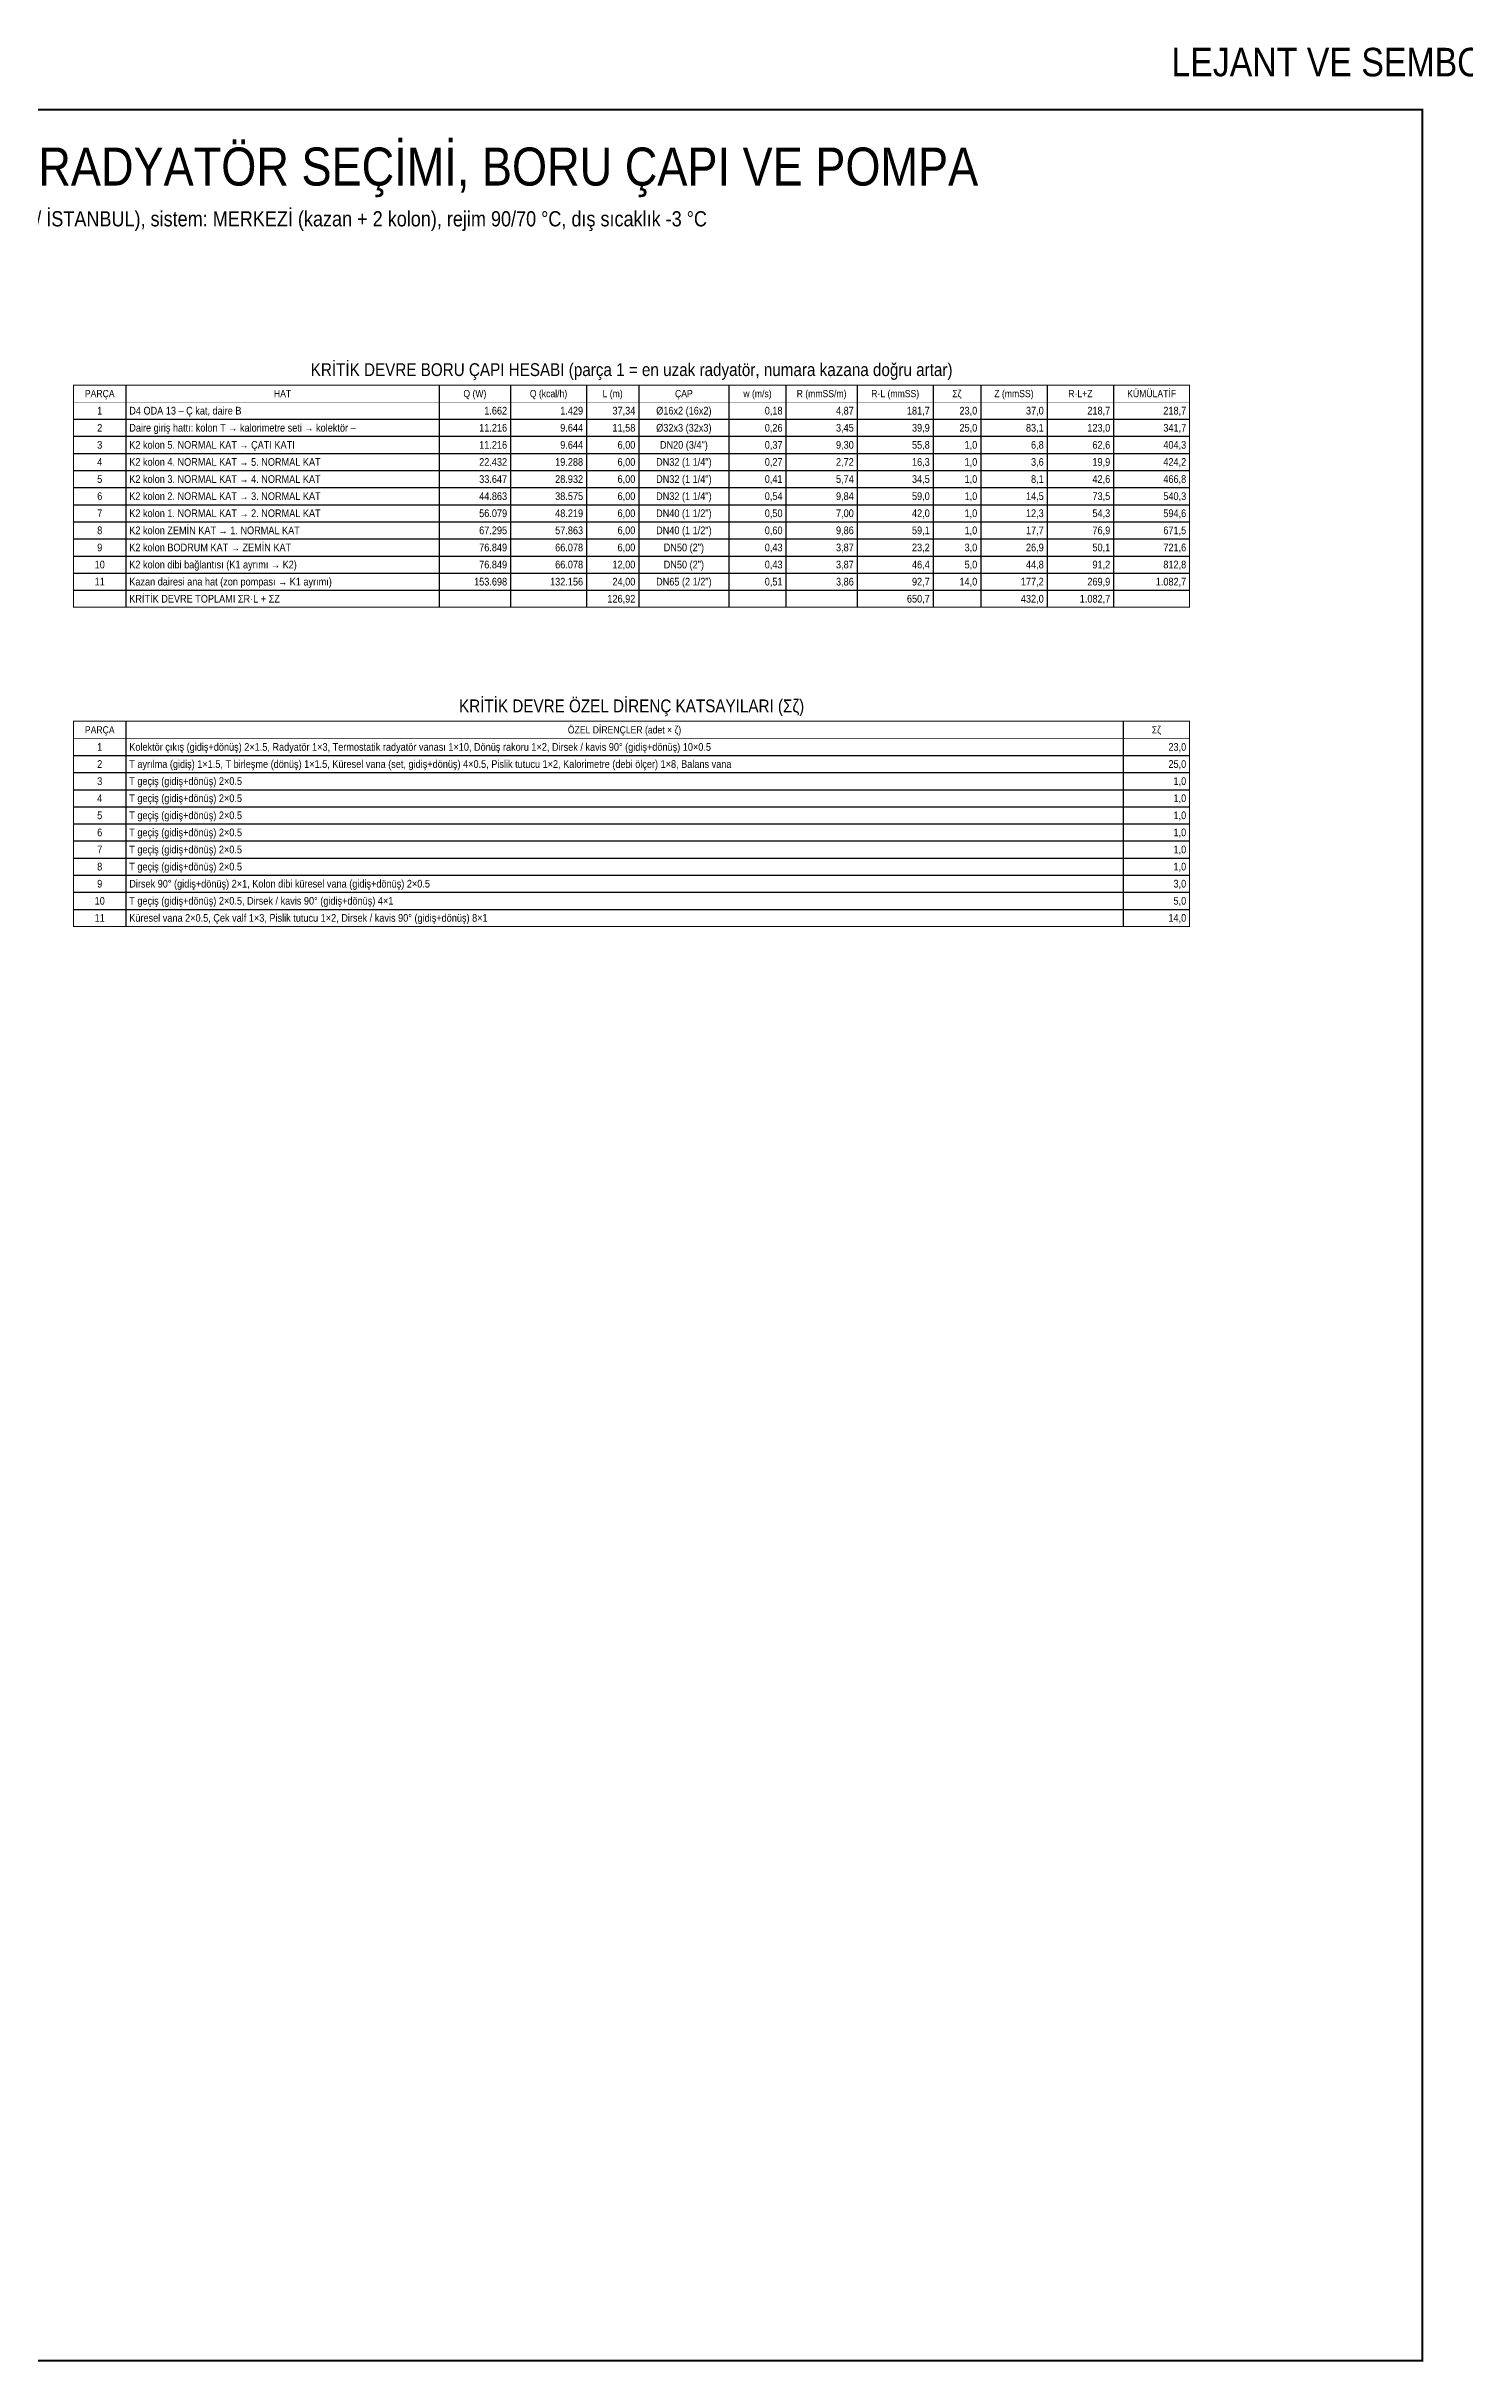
# Model space of a CAD drawing. Header units: centimetres. Extents: x -797 to 10101, y -12981 to 1521.
# Drawn here: x 1271 to 2765, y -12981 to -10543 of the extents above; entities that cross this region are included whole.
import ezdxf
from ezdxf.enums import TextEntityAlignment as Align

# ---------------------------------------------------------------- set-up
doc = ezdxf.new("R2010")
doc.units = ezdxf.units.CM
for name, color, linetype in [('ROTAS-BASLIK', 7, 'Continuous'), ('ROTAS-DENEME', 1, 'Continuous'), ('ROTAS-PAFTA', 7, 'Continuous'), ('ROTAS-TABLO', 7, 'Continuous')]:
    doc.layers.add(name, color=color, linetype=linetype)
doc.styles.add('ROTAS', font='arial.ttf')

msp = doc.modelspace()

# ---------------------------------------------------------------- linework, layer by layer
at = {"layer": 'ROTAS-PAFTA', "const_width": 2}
msp.add_lwpolyline([(-60, -12980), (2720, -12980), (2720, -10610), (-60, -10610)], close=True, dxfattribs=at)
at = {"layer": 'ROTAS-TABLO', "const_width": 1}
for points in [[(1300, -10900), (2475, -10900), (2475, -11134), (1300, -11134)], [(1300, -11254), (2475, -11254), (2475, -11470), (1300, -11470)]]:
    msp.add_lwpolyline(points, close=True, dxfattribs=at)
at = {"layer": 'ROTAS-TABLO', "const_width": 0.6}
for points in [[(1300, -10918), (2475, -10918)], [(1300, -11272), (2475, -11272)]]:
    msp.add_lwpolyline(points, dxfattribs=at)
at = {"layer": 'ROTAS-TABLO'}
for points in [[(1355, -10900), (1355, -11134)], [(1685, -10900), (1685, -11134)], [(1760, -10900), (1760, -11134)], [(1840, -10900), (1840, -11134)], [(1895, -10900), (1895, -11134)], [(1990, -10900), (1990, -11134)], [(2050, -10900), (2050, -11134)], [(2125, -10900), (2125, -11134)], [(2205, -10900), (2205, -11134)], [(2255, -10900), (2255, -11134)], [(2325, -10900), (2325, -11134)], [(2395, -10900), (2395, -11134)], [(1300, -10936), (2475, -10936)], [(1300, -10954), (2475, -10954)], [(1300, -10972), (2475, -10972)], [(1300, -10990), (2475, -10990)], [(1300, -11008), (2475, -11008)], [(1300, -11026), (2475, -11026)], [(1300, -11044), (2475, -11044)], [(1300, -11062), (2475, -11062)], [(1300, -11080), (2475, -11080)], [(1300, -11098), (2475, -11098)], [(1300, -11116), (2475, -11116)], [(1355, -11254), (1355, -11470)], [(2405, -11254), (2405, -11470)], [(1300, -11290), (2475, -11290)], [(1300, -11308), (2475, -11308)], [(1300, -11326), (2475, -11326)], [(1300, -11344), (2475, -11344)], [(1300, -11362), (2475, -11362)], [(1300, -11380), (2475, -11380)], [(1300, -11398), (2475, -11398)], [(1300, -11416), (2475, -11416)], [(1300, -11434), (2475, -11434)], [(1300, -11452), (2475, -11452)]]:
    msp.add_lwpolyline(points, dxfattribs=at)

# ---------------------------------------------------------------- texts
at = {"layer": 'ROTAS-BASLIK', "style": 'ROTAS', "width": 0.85}
for s, height, p in [('LEJANT VE SEMBOL ADET TABLOSU (çizimdeki bloklardan otomatik)', 30, (3020, -10560)), ('ISITMA TESİSATI HESAPLARI – RADYATÖR SEÇİMİ, BORU ÇAPI VE POMPA', 40, (1400, -10670)), ('KRİTİK DEVRE BORU ÇAPI HESABI (parça 1 = en uzak radyatör, numara kazana doğru artar)', 13.5, (1887.5, -10883.8)), ('KRİTİK DEVRE ÖZEL DİRENÇ KATSAYILARI (Σζ)', 13.5, (1887.5, -11237.8))]:
    msp.add_text(s, height=height, dxfattribs=at).set_placement(p, align=Align.MIDDLE_CENTER)
at = {"layer": 'ROTAS-DENEME', "style": 'ROTAS', "width": 0.85}
msp.add_text('DENEME – GÜNGÖREN B1 BLOK (GÜNGÖREN / İSTANBUL), sistem: MERKEZİ (kazan + 2 kolon), rejim 90/70 °C, dış sıcaklık -3 °C', height=16, dxfattribs=at).set_placement((1400, -10725), align=Align.MIDDLE_CENTER)
at = {"layer": 'ROTAS-TABLO', "style": 'ROTAS', "width": 0.85}
for s, height, p in [('PARÇA', 7.65, (1327.5, -10909)), ('HAT', 7.65, (1520, -10909)), ('Q (W)', 7.65, (1722.5, -10909)), ('Q (kcal/h)', 7.65, (1800, -10909)), ('L (m)', 7.65, (1867.5, -10909)), ('ÇAP', 7.65, (1942.5, -10909)), ('w (m/s)', 7.65, (2020, -10909)), ('R (mmSS/m)', 7.65, (2087.5, -10909)), ('R·L (mmSS)', 7.65, (2165, -10909)), ('Σζ', 7.65, (2230, -10909)), ('Z (mmSS)', 7.65, (2290, -10909)), ('R·L+Z', 7.65, (2360, -10909)), ('KÜMÜLATİF', 7.65, (2435, -10909)), ('2', 8.1, (1327.5, -10945)), ('1', 8.1, (1327.5, -10927)), ('Ø16x2 (16x2)', 8.1, (1942.5, -10927)), ('Ø32x3 (32x3)', 8.1, (1942.5, -10945)), ('3', 8.1, (1327.5, -10963)), ('DN20 (3/4")', 8.1, (1942.5, -10963)), ('4', 8.1, (1327.5, -10981)), ('DN32 (1 1/4")', 8.1, (1942.5, -10981)), ('5', 8.1, (1327.5, -10999)), ('6', 8.1, (1327.5, -11017)), ('DN32 (1 1/4")', 8.1, (1942.5, -10999)), ('DN32 (1 1/4")', 8.1, (1942.5, -11017)), ('7', 8.1, (1327.5, -11035)), ('DN40 (1 1/2")', 8.1, (1942.5, -11035)), ('8', 8.1, (1327.5, -11053)), ('DN40 (1 1/2")', 8.1, (1942.5, -11053)), ('DN50 (2")', 8.1, (1942.5, -11071)), ('10', 8.1, (1327.5, -11089)), ('9', 8.1, (1327.5, -11071)), ('DN50 (2")', 8.1, (1942.5, -11089)), ('11', 8.1, (1327.5, -11107)), ('DN65 (2 1/2")', 8.1, (1942.5, -11107)), ('PARÇA', 7.65, (1327.5, -11263)), ('ÖZEL DİRENÇLER (adet × ζ)', 7.65, (1880, -11263)), ('Σζ', 7.65, (2440, -11263)), ('1', 8.1, (1327.5, -11281)), ('2', 8.1, (1327.5, -11299)), ('4', 8.1, (1327.5, -11335)), ('3', 8.1, (1327.5, -11317)), ('5', 8.1, (1327.5, -11353)), ('6', 8.1, (1327.5, -11371)), ('8', 8.1, (1327.5, -11407)), ('7', 8.1, (1327.5, -11389)), ('9', 8.1, (1327.5, -11425)), ('10', 8.1, (1327.5, -11443)), ('11', 8.1, (1327.5, -11461))]:
    msp.add_text(s, height=height, dxfattribs=at).set_placement(p, align=Align.MIDDLE_CENTER)
for s, p in [('D4 ODA 13 – Ç kat, daire B', (1358.6, -10927)), ('Daire giriş hattı: kolon T → kalorimetre seti → kolektör –', (1358.6, -10945)), ('K2 kolon 5. NORMAL KAT → ÇATI KATI', (1358.6, -10963)), ('K2 kolon 4. NORMAL KAT → 5. NORMAL KAT', (1358.6, -10981)), ('K2 kolon 3. NORMAL KAT → 4. NORMAL KAT', (1358.6, -10999)), ('K2 kolon 2. NORMAL KAT → 3. NORMAL KAT', (1358.6, -11017)), ('K2 kolon 1. NORMAL KAT → 2. NORMAL KAT', (1358.6, -11035)), ('K2 kolon ZEMİN KAT → 1. NORMAL KAT', (1358.6, -11053)), ('K2 kolon BODRUM KAT → ZEMİN KAT', (1358.6, -11071)), ('K2 kolon dibi bağlantısı (K1 ayrımı → K2)', (1358.6, -11089)), ('Kazan dairesi ana hat (zon pompası → K1 ayrımı)', (1358.6, -11107)), ('KRİTİK DEVRE TOPLAMI ΣR·L + ΣZ', (1358.6, -11125)), ('Kolektör çıkış (gidiş+dönüş) 2×1.5, Radyatör 1×3, Termostatik radyatör vanası 1×10, Dönüş rakoru 1×2, Dirsek / kavis 90° (gidiş+dönüş) 10×0.5', (1358.6, -11281)), ('T ayrılma (gidiş) 1×1.5, T birleşme (dönüş) 1×1.5, Küresel vana (set, gidiş+dönüş) 4×0.5, Pislik tutucu 1×2, Kalorimetre (debi ölçer) 1×8, Balans vana', (1358.6, -11299)), ('T geçiş (gidiş+dönüş) 2×0.5', (1358.6, -11317)), ('T geçiş (gidiş+dönüş) 2×0.5', (1358.6, -11335)), ('T geçiş (gidiş+dönüş) 2×0.5', (1358.6, -11353)), ('T geçiş (gidiş+dönüş) 2×0.5', (1358.6, -11371)), ('T geçiş (gidiş+dönüş) 2×0.5', (1358.6, -11389)), ('T geçiş (gidiş+dönüş) 2×0.5', (1358.6, -11407)), ('Dirsek 90° (gidiş+dönüş) 2×1, Kolon dibi küresel vana (gidiş+dönüş) 2×0.5', (1358.6, -11425)), ('T geçiş (gidiş+dönüş) 2×0.5, Dirsek / kavis 90° (gidiş+dönüş) 4×1', (1358.6, -11443)), ('Küresel vana 2×0.5, Çek valf 1×3, Pislik tutucu 1×2, Dirsek / kavis 90° (gidiş+dönüş) 8×1', (1358.6, -11461))]:
    msp.add_text(s, height=8.1, dxfattribs=at).set_placement(p, align=Align.MIDDLE_LEFT)
for s, p in [('11.216', (1756.4, -10945)), ('1.662', (1756.4, -10927)), ('9.644', (1836.4, -10945)), ('1.429', (1836.4, -10927)), ('37,34', (1891.4, -10927)), ('11,58', (1891.4, -10945)), ('0,18', (2046.4, -10927)), ('0,26', (2046.4, -10945)), ('4,87', (2121.4, -10927)), ('3,45', (2121.4, -10945)), ('181,7', (2201.4, -10927)), ('39,9', (2201.4, -10945)), ('23,0', (2251.4, -10927)), ('25,0', (2251.4, -10945)), ('37,0', (2321.4, -10927)), ('83,1', (2321.4, -10945)), ('218,7', (2391.4, -10927)), ('123,0', (2391.4, -10945)), ('341,7', (2471.4, -10945)), ('218,7', (2471.4, -10927)), ('11.216', (1756.4, -10963)), ('9.644', (1836.4, -10963)), ('6,00', (1891.4, -10963)), ('0,37', (2046.4, -10963)), ('9,30', (2121.4, -10963)), ('55,8', (2201.4, -10963)), ('1,0', (2251.4, -10963)), ('6,8', (2321.4, -10963)), ('62,6', (2391.4, -10963)), ('404,3', (2471.4, -10963)), ('22.432', (1756.4, -10981)), ('19.288', (1836.4, -10981)), ('6,00', (1891.4, -10981)), ('0,27', (2046.4, -10981)), ('2,72', (2121.4, -10981)), ('16,3', (2201.4, -10981)), ('1,0', (2251.4, -10981)), ('3,6', (2321.4, -10981)), ('19,9', (2391.4, -10981)), ('424,2', (2471.4, -10981)), ('44.863', (1756.4, -11017)), ('33.647', (1756.4, -10999)), ('38.575', (1836.4, -11017)), ('28.932', (1836.4, -10999)), ('6,00', (1891.4, -10999)), ('6,00', (1891.4, -11017)), ('0,41', (2046.4, -10999)), ('0,54', (2046.4, -11017)), ('5,74', (2121.4, -10999)), ('9,84', (2121.4, -11017)), ('34,5', (2201.4, -10999)), ('59,0', (2201.4, -11017)), ('1,0', (2251.4, -10999)), ('1,0', (2251.4, -11017)), ('14,5', (2321.4, -11017)), ('8,1', (2321.4, -10999)), ('42,6', (2391.4, -10999)), ('73,5', (2391.4, -11017)), ('466,8', (2471.4, -10999)), ('540,3', (2471.4, -11017)), ('56.079', (1756.4, -11035)), ('48.219', (1836.4, -11035)), ('6,00', (1891.4, -11035)), ('0,50', (2046.4, -11035)), ('7,00', (2121.4, -11035)), ('42,0', (2201.4, -11035)), ('1,0', (2251.4, -11035)), ('12,3', (2321.4, -11035)), ('54,3', (2391.4, -11035)), ('594,6', (2471.4, -11035)), ('67.295', (1756.4, -11053)), ('57.863', (1836.4, -11053)), ('6,00', (1891.4, -11053)), ('0,60', (2046.4, -11053)), ('9,86', (2121.4, -11053)), ('59,1', (2201.4, -11053)), ('1,0', (2251.4, -11053)), ('17,7', (2321.4, -11053)), ('76,9', (2391.4, -11053)), ('671,5', (2471.4, -11053)), ('76.849', (1756.4, -11071)), ('76.849', (1756.4, -11089)), ('66.078', (1836.4, -11071)), ('66.078', (1836.4, -11089)), ('12,00', (1891.4, -11089)), ('6,00', (1891.4, -11071)), ('0,43', (2046.4, -11071)), ('0,43', (2046.4, -11089)), ('3,87', (2121.4, -11071)), ('3,87', (2121.4, -11089)), ('46,4', (2201.4, -11089)), ('23,2', (2201.4, -11071)), ('3,0', (2251.4, -11071)), ('5,0', (2251.4, -11089)), ('44,8', (2321.4, -11089)), ('26,9', (2321.4, -11071)), ('50,1', (2391.4, -11071)), ('91,2', (2391.4, -11089)), ('721,6', (2471.4, -11071)), ('812,8', (2471.4, -11089)), ('153.698', (1756.4, -11107)), ('132.156', (1836.4, -11107)), ('24,00', (1891.4, -11107)), ('0,51', (2046.4, -11107)), ('3,86', (2121.4, -11107)), ('92,7', (2201.4, -11107)), ('14,0', (2251.4, -11107)), ('177,2', (2321.4, -11107)), ('269,9', (2391.4, -11107)), ('1.082,7', (2471.4, -11107)), ('126,92', (1891.4, -11125)), ('650,7', (2201.4, -11125)), ('432,0', (2321.4, -11125)), ('1.082,7', (2391.4, -11125)), ('23,0', (2471.4, -11281)), ('25,0', (2471.4, -11299)), ('1,0', (2471.4, -11317)), ('1,0', (2471.4, -11335)), ('1,0', (2471.4, -11353)), ('1,0', (2471.4, -11371)), ('1,0', (2471.4, -11389)), ('1,0', (2471.4, -11407)), ('3,0', (2471.4, -11425)), ('5,0', (2471.4, -11443)), ('14,0', (2471.4, -11461))]:
    msp.add_text(s, height=8.1, dxfattribs=at).set_placement(p, align=Align.MIDDLE_RIGHT)

doc.saveas('drawing.dxf')
